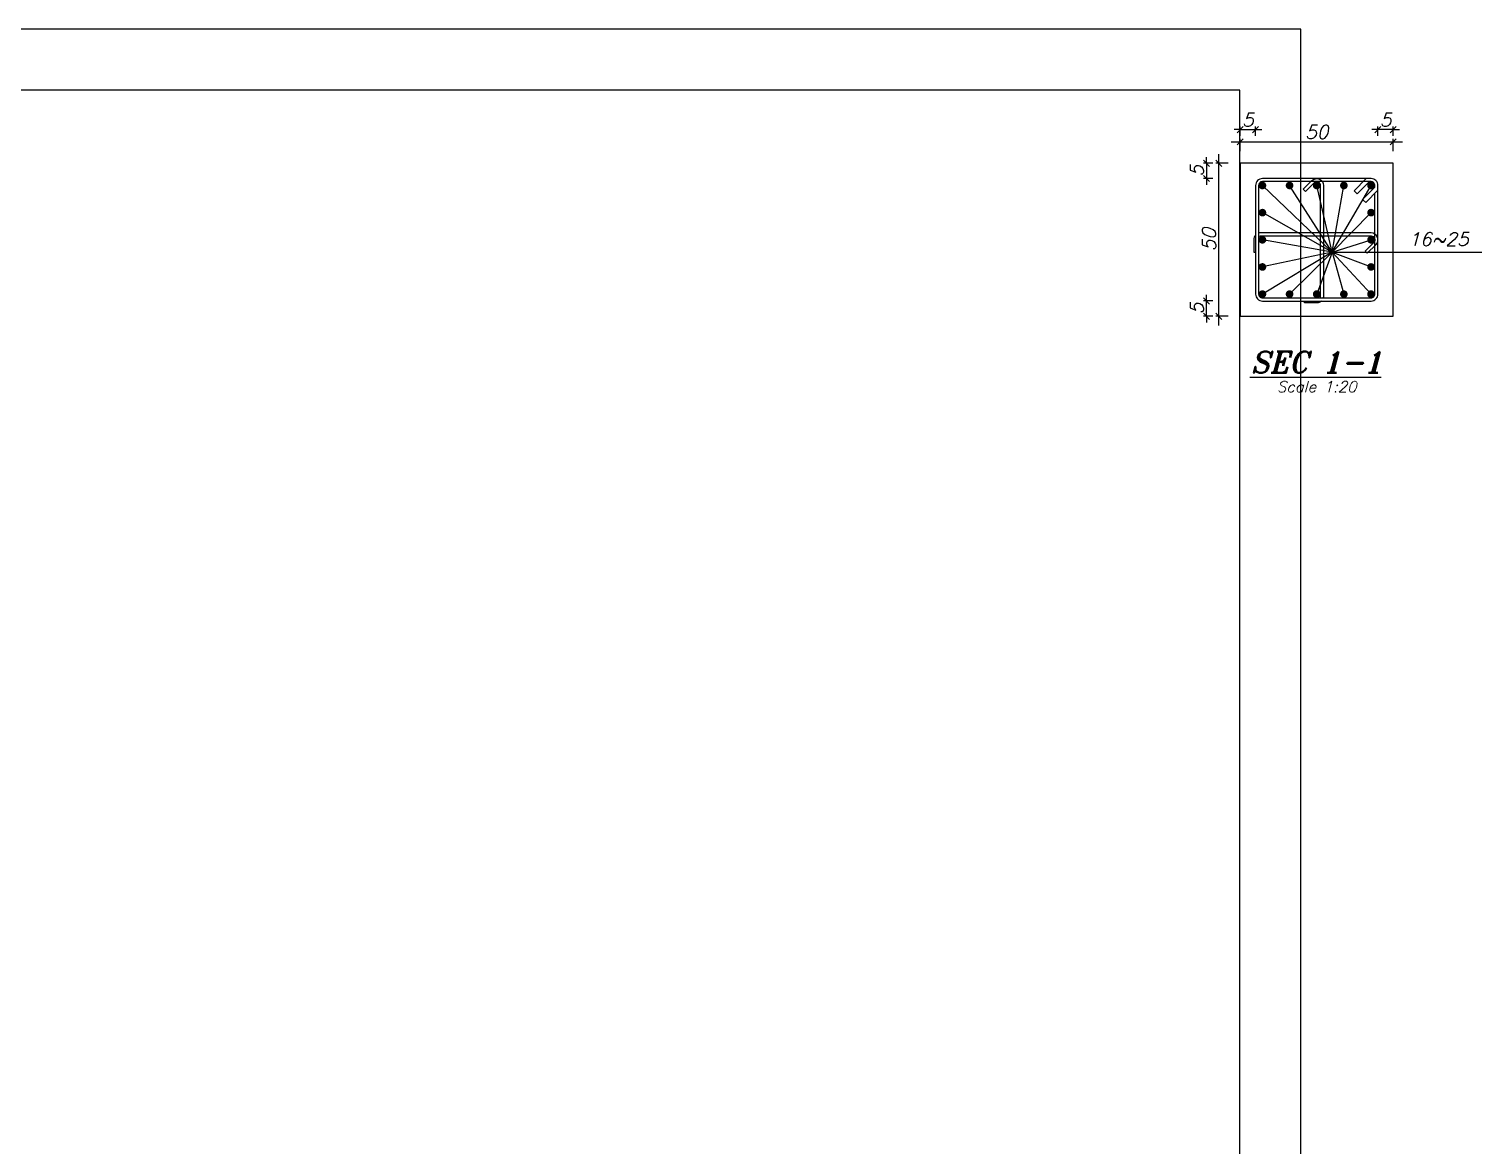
# Model space of a CAD drawing. Extents: x 0 to 308, y -92 to 22.
# Drawn here: x 269.79 to 293.53, y 1.54 to 19.79 of the extents above; entities that cross this region are included whole.
import ezdxf
from ezdxf.enums import TextEntityAlignment as Align

# ---------------------------------------------------------------- set-up
doc = ezdxf.new("R2010")
doc.units = 0
doc.header["$MEASUREMENT"] = 0
doc.header["$PDMODE"] = 33
doc.header["$PDSIZE"] = 0.3
doc.layers.add('SAZE_DRAWINGS', color=7, linetype='Continuous')
doc.styles.add('SAZE_STYLE', font='romansp.shx', dxfattribs={"oblique": 15})
doc.styles.add('SAZE_STYLE1', font='romant.shx', dxfattribs={"oblique": 15})
doc.dimstyles.new('SAZE_DIM_STYLE', dxfattribs={"dimtxt": 0.2, "dimasz": 0.2, "dimexe": 0.1, "dimexo": 0.05, "dimgap": 0.05, "dimtad": 0, "dimzin": 0, "dimdsep": 46, "dimtxsty": 'SAZE_STYLE', "dimcen": 0.09, "dimclrd": 2, "dimclre": 2, "dimclrt": 3, "dimadec": 0, "dimazin": 0, "dimtfac": 1, "dimtdec": 4, "dimtix": 1, "dimtmove": 1, "dimatfit": 3, "dimfxl": 1, "dimtolj": 1, "dimtzin": 0, "dimarcsym": 0})

# ---------------------------------------------------------------- blocks, each defined once
blk = doc.blocks.new('_Oblique')
at = {"color": 0, "linetype": 'ByBlock', "lineweight": -2}
blk.add_line((-0.5, -0.5), (0.5, 0.5), dxfattribs=at)
blk = doc.blocks.new('*D46')
at = {"layer": 'Defpoints', "color": 0, "transparency": 16777216}
for p in [(289.579, 18.048), (289.829, 18.148), (289.829, 18.048)]:
    blk.add_point(p, dxfattribs=at)
at = {"layer": 'SAZE_DRAWINGS', "color": 2, "lineweight": -2, "transparency": 16777216}
for p, q in [((289.579, 18.148), (289.479, 18.148)), ((289.579, 18.048), (289.579, 18.198)), ((289.579, 18.148), (289.829, 18.148)), ((289.829, 18.048), (289.829, 18.198)), ((289.829, 18.148), (289.929, 18.148))]:
    blk.add_line(p, q, dxfattribs=at)
at = {"layer": 'SAZE_DRAWINGS', "color": 2, "lineweight": -2, "transparency": 16777216, "xscale": 0.1, "yscale": 0.1, "zscale": 0.1}
blk.add_blockref('_Oblique', (289.579, 18.148), dxfattribs=at)
at = {"layer": 'SAZE_DRAWINGS', "color": 2, "lineweight": -2, "transparency": 16777216, "xscale": 0.1, "yscale": 0.1, "zscale": 0.1, "rotation": 180}
blk.add_blockref('_Oblique', (289.829, 18.148), dxfattribs=at)
at = {"layer": 'SAZE_DRAWINGS', "color": 3, "transparency": 16777216, "insert": (289.704, 18.308), "char_height": 0.22, "attachment_point": 5, "style": 'SAZE_STYLE'}
blk.add_mtext('\\A1;5', dxfattribs=at)
blk = doc.blocks.new('*D47')
at = {"layer": 'Defpoints', "color": 0, "transparency": 16777216}
for p in [(292.079, 17.948), (289.579, 17.798), (292.079, 17.798)]:
    blk.add_point(p, dxfattribs=at)
at = {"layer": 'SAZE_DRAWINGS', "color": 2, "lineweight": -2, "transparency": 16777216}
for p, q in [((289.429, 17.948), (292.229, 17.948)), ((289.579, 17.798), (289.579, 17.998)), ((292.079, 17.798), (292.079, 17.998))]:
    blk.add_line(p, q, dxfattribs=at)
at = {"layer": 'SAZE_DRAWINGS', "color": 2, "lineweight": -2, "transparency": 16777216, "xscale": 0.1, "yscale": 0.1, "zscale": 0.1, "rotation": 180}
blk.add_blockref('_Oblique', (289.579, 17.948), dxfattribs=at)
at = {"layer": 'SAZE_DRAWINGS', "color": 2, "lineweight": -2, "transparency": 16777216, "xscale": 0.1, "yscale": 0.1, "zscale": 0.1}
blk.add_blockref('_Oblique', (292.079, 17.948), dxfattribs=at)
at = {"layer": 'SAZE_DRAWINGS', "color": 3, "transparency": 16777216, "insert": (290.829, 18.108), "char_height": 0.22, "attachment_point": 5, "style": 'SAZE_STYLE'}
blk.add_mtext('\\A1;50', dxfattribs=at)
blk = doc.blocks.new('*D48')
at = {"layer": 'Defpoints', "color": 0, "transparency": 16777216}
for p in [(291.829, 18.148), (291.829, 18.048), (292.079, 18.048)]:
    blk.add_point(p, dxfattribs=at)
at = {"layer": 'SAZE_DRAWINGS', "color": 2, "lineweight": -2, "transparency": 16777216}
for p, q in [((291.829, 18.148), (291.729, 18.148)), ((291.829, 18.048), (291.829, 18.198)), ((292.079, 18.148), (291.829, 18.148)), ((292.079, 18.048), (292.079, 18.198)), ((292.079, 18.148), (292.179, 18.148))]:
    blk.add_line(p, q, dxfattribs=at)
at = {"layer": 'SAZE_DRAWINGS', "color": 2, "lineweight": -2, "transparency": 16777216, "xscale": 0.1, "yscale": 0.1, "zscale": 0.1}
blk.add_blockref('_Oblique', (291.829, 18.148), dxfattribs=at)
at = {"layer": 'SAZE_DRAWINGS', "color": 2, "lineweight": -2, "transparency": 16777216, "xscale": 0.1, "yscale": 0.1, "zscale": 0.1, "rotation": 180}
blk.add_blockref('_Oblique', (292.079, 18.148), dxfattribs=at)
at = {"layer": 'SAZE_DRAWINGS', "color": 3, "transparency": 16777216, "insert": (291.954, 18.308), "char_height": 0.22, "attachment_point": 5, "style": 'SAZE_STYLE'}
blk.add_mtext('\\A1;5', dxfattribs=at)
blk = doc.blocks.new('*D49')
at = {"layer": 'Defpoints', "color": 0, "transparency": 16777216}
for p in [(289.029, 15.348), (289.129, 15.348), (289.129, 15.098)]:
    blk.add_point(p, dxfattribs=at)
at = {"layer": 'SAZE_DRAWINGS', "color": 2, "lineweight": -2, "transparency": 16777216}
for p, q in [((289.029, 15.348), (289.029, 15.448)), ((289.129, 15.348), (288.979, 15.348)), ((289.029, 15.098), (289.029, 15.348)), ((289.129, 15.098), (288.979, 15.098)), ((289.029, 15.098), (289.029, 14.998))]:
    blk.add_line(p, q, dxfattribs=at)
at = {"layer": 'SAZE_DRAWINGS', "color": 2, "lineweight": -2, "transparency": 16777216, "xscale": 0.1, "yscale": 0.1, "zscale": 0.1}
for p, rotation in [((289.029, 15.348), 270), ((289.029, 15.098), 90)]:
    blk.add_blockref('_Oblique', p, dxfattribs=dict(at, rotation=rotation))
at = {"layer": 'SAZE_DRAWINGS', "color": 3, "transparency": 16777216, "insert": (288.869, 15.223), "char_height": 0.22, "attachment_point": 5, "rotation": 90, "style": 'SAZE_STYLE'}
blk.add_mtext('\\A1;5', dxfattribs=at)
blk = doc.blocks.new('*D50')
at = {"layer": 'Defpoints', "color": 0, "transparency": 16777216}
for p in [(289.229, 17.598), (289.379, 17.598), (289.379, 15.098)]:
    blk.add_point(p, dxfattribs=at)
at = {"layer": 'SAZE_DRAWINGS', "color": 2, "lineweight": -2, "transparency": 16777216}
for p, q in [((289.379, 17.598), (289.179, 17.598)), ((289.229, 14.948), (289.229, 17.748)), ((289.379, 15.098), (289.179, 15.098))]:
    blk.add_line(p, q, dxfattribs=at)
at = {"layer": 'SAZE_DRAWINGS', "color": 2, "lineweight": -2, "transparency": 16777216, "xscale": 0.1, "yscale": 0.1, "zscale": 0.1}
for p, rotation in [((289.229, 17.598), 90), ((289.229, 15.098), 270)]:
    blk.add_blockref('_Oblique', p, dxfattribs=dict(at, rotation=rotation))
at = {"layer": 'SAZE_DRAWINGS', "color": 3, "transparency": 16777216, "insert": (289.069, 16.348), "char_height": 0.22, "attachment_point": 5, "rotation": 90, "style": 'SAZE_STYLE'}
blk.add_mtext('\\A1;50', dxfattribs=at)
blk = doc.blocks.new('*D51')
at = {"layer": 'Defpoints', "color": 0, "transparency": 16777216}
for p in [(289.129, 17.598), (289.029, 17.348), (289.129, 17.348)]:
    blk.add_point(p, dxfattribs=at)
at = {"layer": 'SAZE_DRAWINGS', "color": 2, "lineweight": -2, "transparency": 16777216}
for p, q in [((289.129, 17.598), (288.979, 17.598)), ((289.029, 17.598), (289.029, 17.698)), ((289.029, 17.598), (289.029, 17.348)), ((289.129, 17.348), (288.979, 17.348)), ((289.029, 17.348), (289.029, 17.248))]:
    blk.add_line(p, q, dxfattribs=at)
at = {"layer": 'SAZE_DRAWINGS', "color": 2, "lineweight": -2, "transparency": 16777216, "xscale": 0.1, "yscale": 0.1, "zscale": 0.1}
for p, rotation in [((289.029, 17.598), 270), ((289.029, 17.348), 90)]:
    blk.add_blockref('_Oblique', p, dxfattribs=dict(at, rotation=rotation))
at = {"layer": 'SAZE_DRAWINGS', "color": 3, "transparency": 16777216, "insert": (288.869, 17.473), "char_height": 0.22, "attachment_point": 5, "rotation": 90, "style": 'SAZE_STYLE'}
blk.add_mtext('\\A1;5', dxfattribs=at)
blk = doc.blocks.new('A21')
at = {"layer": 'SAZE_DRAWINGS', "color": 1}
blk.add_lwpolyline([(59.4, 42), (0, 42), (0, 0), (59.4, 0)], close=True, dxfattribs=at)
at = {"layer": 'SAZE_DRAWINGS', "color": 7}
blk.add_lwpolyline([(58.4, 41), (1, 41), (1, 1), (58.4, 1)], close=True, dxfattribs=at)

msp = doc.modelspace()

# ---------------------------------------------------------------- linework, layer by layer
at = {"layer": 'SAZE_DRAWINGS', "color": 2}
for q in [(289.9412, 17.2352), (290.3849, 17.2352), (290.8287, 17.2352), (291.2724, 17.2352), (291.7162, 17.2352), (289.9412, 16.7914), (291.7162, 16.7914), (289.9412, 16.3477), (289.9412, 15.4602), (289.9412, 15.9039), (290.3849, 15.4602), (290.8287, 15.4602), (291.7162, 16.3477), (293.5287, 16.1477), (291.2724, 15.4602), (291.7162, 15.4602), (291.7162, 15.9039)]:
    msp.add_line((291.0787, 16.1477), q, dxfattribs=at)
at = {"layer": 'SAZE_DRAWINGS', "color": 3}
msp.add_lwpolyline([(289.5787, 15.0977), (292.0787, 15.0977), (292.0787, 17.5977), (289.5787, 17.5977)], close=True, dxfattribs=at)
at = {"layer": 'SAZE_DRAWINGS', "color": 4}
msp.add_lwpolyline([(289.9412, 15.3477), (291.7162, 15.3477, 0.4142136), (291.8287, 15.4602), (291.8287, 17.2352, 0.4142136), (291.7162, 17.3477), (289.9412, 17.3477, 0.4142136), (289.8287, 17.2352), (289.8287, 15.4602, 0.4142136)], format="xyb", close=True, dxfattribs=at)
for points in [[(290.8821, 15.3977, 0.1375709), (290.8912, 15.4302), (290.8912, 17.2352, 0.6681786), (290.7845, 17.2794), (290.6431, 17.1379), (290.6077, 17.1733), (290.7491, 17.3147, -0.6681786), (290.9412, 17.2352), (290.9412, 15.4302, -0.0733979), (290.9364, 15.3977)], [(291.7787, 17.2077), (291.7787, 17.2352, 0.4142136), (291.7162, 17.2977), (289.9412, 17.2977, 0.4142136), (289.8787, 17.2352), (289.8787, 15.4602, 0.4142136), (289.9412, 15.3977), (291.7162, 15.3977, 0.4142136), (291.7787, 15.4602), (291.7787, 17.1077)], [(289.8287, 16.4242, 0.189103), (289.7987, 16.3477), (289.7987, 16.1477), (289.8287, 16.1477)], [(289.8787, 16.4011, -0.1375709), (289.9112, 16.4102), (291.7162, 16.4102, -0.6681786), (291.7604, 16.3035), (291.619, 16.1621), (291.6543, 16.1267), (291.7957, 16.2681, 0.6681786), (291.7162, 16.4602), (289.9112, 16.4602, 0.0733979), (289.8787, 16.4554)], [(290.9052, 15.3477, -0.189103), (290.8287, 15.3177), (290.6287, 15.3177), (290.6287, 15.3477)]]:
    msp.add_lwpolyline(points, format="xyb", dxfattribs=at)
for points in [[(291.6887, 17.2977), (291.4887, 17.0977), (291.4387, 17.1477), (291.6387, 17.3477)], [(291.7787, 17.2077), (291.5787, 17.0077), (291.6287, 16.9577), (291.8287, 17.1577)]]:
    msp.add_lwpolyline(points, dxfattribs=at)
at = {"layer": 'SAZE_DRAWINGS', "color": 6, "const_width": 0.0625}
for points in [[(289.9099, 17.2352, 1), (289.9724, 17.2352, 1)], [(290.3537, 17.2352, 1), (290.4162, 17.2352, 1)], [(290.7974, 17.2352, 1), (290.8599, 17.2352, 1)], [(291.2412, 17.2352, 1), (291.3037, 17.2352, 1)], [(291.6849, 17.2352, 1), (291.7474, 17.2352, 1)], [(289.9099, 16.7914, 1), (289.9724, 16.7914, 1)], [(291.6849, 16.7914, 1), (291.7474, 16.7914, 1)], [(289.9099, 16.3477, 1), (289.9724, 16.3477, 1)], [(291.6849, 16.3477, 1), (291.7474, 16.3477, 1)], [(289.9099, 15.9039, 1), (289.9724, 15.9039, 1)], [(291.6849, 15.9039, 1), (291.7474, 15.9039, 1)], [(289.9099, 15.4602, 1), (289.9724, 15.4602, 1)], [(290.3537, 15.4602, 1), (290.4162, 15.4602, 1)], [(290.7974, 15.4602, 1), (290.8599, 15.4602, 1)], [(291.2412, 15.4602, 1), (291.3037, 15.4602, 1)], [(291.6849, 15.4602, 1), (291.7474, 15.4602, 1)]]:
    msp.add_lwpolyline(points, format="xyb", close=True, dxfattribs=at)

# ---------------------------------------------------------------- block references
at = {"layer": 'SAZE_DRAWINGS'}
msp.add_blockref('A21', (231.1714, -22.2092), dxfattribs=at)

# ---------------------------------------------------------------- texts
at = {"layer": 'SAZE_DRAWINGS', "color": 2, "style": 'SAZE_STYLE', "oblique": 15}
msp.add_text('16~25', height=0.22, dxfattribs=at).set_placement((292.3287, 16.2477))
at = {"layer": 'SAZE_DRAWINGS', "color": 4, "style": 'SAZE_STYLE1', "oblique": 15}
msp.add_text('%%uSEC 1-1', height=0.35, dxfattribs=at).set_placement((290.8287, 14.3477), align=Align.MIDDLE)
at = {"layer": 'SAZE_DRAWINGS', "color": 2, "style": 'SAZE_STYLE1', "oblique": 15}
msp.add_text('Scale 1:20', height=0.18, dxfattribs=at).set_placement((290.8287, 13.9477), align=Align.MIDDLE)

# ---------------------------------------------------------------- dimensions: what is measured, and where the dimension line sits
at = {"layer": 'SAZE_DRAWINGS', "color": 2}
for base, p1, p2, override, picture, middle in [((289.8287, 18.1477), (289.5787, 18.0477), (289.8287, 18.0477), {"dimtxt": 0.22, "dimasz": 0.1, "dimexe": 0.05, "dimexo": 0, "dimgap": 0.05, "dimtad": 1, "dimtoh": 1, "dimdec": 1, "dimlfac": 20, "dimrnd": 5, "dimzin": 8, "dimblk": 'Oblique', "dimdle": 0.15, "dimclrd": 2, "dimclre": 2, "dimclrt": 3}, '*D46', (289.7037, 18.3077)), ((291.8287, 18.1477), (292.0787, 18.0477), (291.8287, 18.0477), {"dimtxt": 0.22, "dimasz": 0.1, "dimexe": 0.05, "dimexo": 0, "dimgap": 0.05, "dimtad": 1, "dimtoh": 1, "dimdec": 1, "dimlfac": 20, "dimrnd": 5, "dimzin": 8, "dimblk": 'Oblique', "dimdle": 0.15, "dimclrd": 2, "dimclre": 2, "dimclrt": 3}, '*D48', (291.9537, 18.3077)), ((292.0787, 17.9477), (289.5787, 17.7977), (292.0787, 17.7977), {"dimtxt": 0.22, "dimasz": 0.1, "dimexe": 0.05, "dimexo": 0, "dimgap": 0.05, "dimtad": 1, "dimtoh": 1, "dimdec": 1, "dimlfac": 20, "dimrnd": 1, "dimzin": 8, "dimblk": 'Oblique', "dimdle": 0.15, "dimclrd": 2, "dimclre": 2, "dimclrt": 3}, '*D47', (290.8287, 18.1077))]:
    dim = msp.add_linear_dim(base=base, p1=p1, p2=p2, dimstyle='SAZE_DIM_STYLE', override=override, dxfattribs=at)
    dim.commit()
    dim.dimension.update_dxf_attribs({"geometry": picture, "text_midpoint": middle})
for base, p1, p2, override, picture, middle in [((289.0287, 17.3477), (289.1287, 17.5977), (289.1287, 17.3477), {"dimtxt": 0.22, "dimasz": 0.1, "dimexe": 0.05, "dimexo": 0, "dimgap": 0.05, "dimtad": 1, "dimtoh": 1, "dimdec": 1, "dimlfac": 20, "dimrnd": 5, "dimzin": 8, "dimblk": 'Oblique', "dimdle": 0.15, "dimclrd": 2, "dimclre": 2, "dimclrt": 3}, '*D51', (288.8687, 17.4727)), ((289.2287, 17.5977), (289.3787, 15.0977), (289.3787, 17.5977), {"dimtxt": 0.22, "dimasz": 0.1, "dimexe": 0.05, "dimexo": 0, "dimgap": 0.05, "dimtad": 1, "dimtoh": 1, "dimdec": 1, "dimlfac": 20, "dimrnd": 1, "dimzin": 8, "dimblk": 'Oblique', "dimdle": 0.15, "dimclrd": 2, "dimclre": 2, "dimclrt": 3}, '*D50', (289.0687, 16.3477)), ((289.0287, 15.3477), (289.1287, 15.0977), (289.1287, 15.3477), {"dimtxt": 0.22, "dimasz": 0.1, "dimexe": 0.05, "dimexo": 0, "dimgap": 0.05, "dimtad": 1, "dimtoh": 1, "dimdec": 1, "dimlfac": 20, "dimrnd": 5, "dimzin": 8, "dimblk": 'Oblique', "dimdle": 0.15, "dimclrd": 2, "dimclre": 2, "dimclrt": 3}, '*D49', (288.8687, 15.2227))]:
    dim = msp.add_linear_dim(base=base, p1=p1, p2=p2, angle=90, dimstyle='SAZE_DIM_STYLE', override=override, dxfattribs=at)
    dim.commit()
    dim.dimension.update_dxf_attribs({"geometry": picture, "text_midpoint": middle})

doc.saveas('drawing.dxf')
